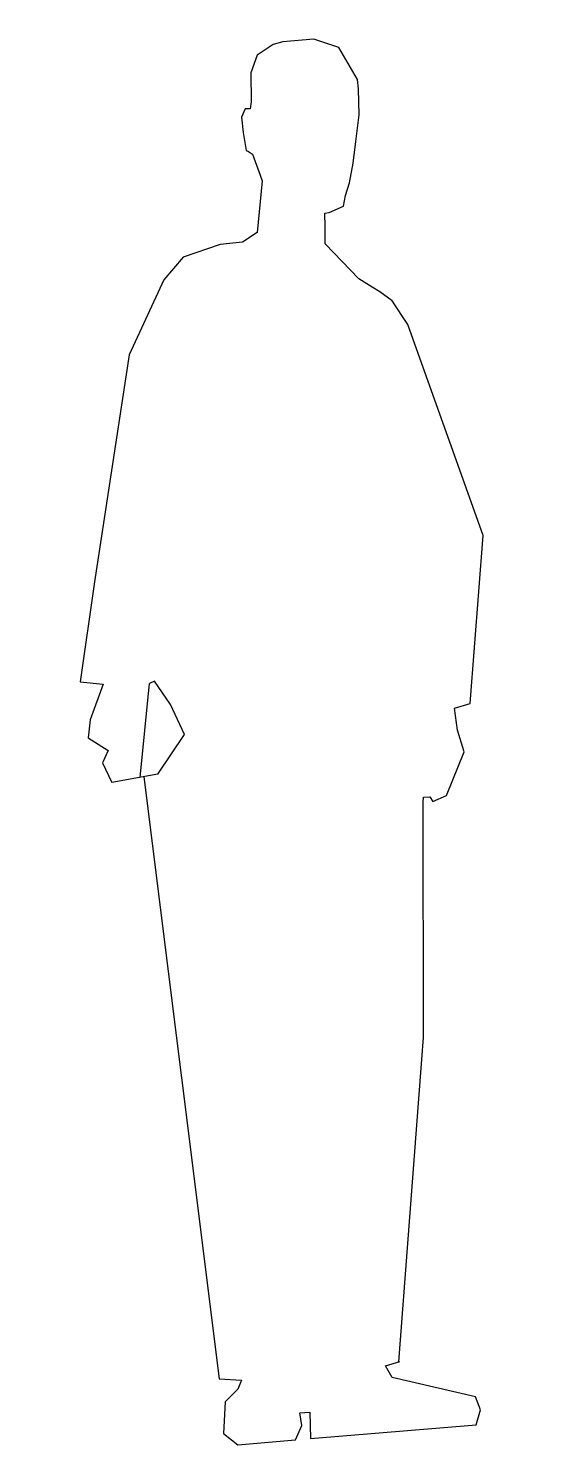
# Model space of a CAD drawing. Extents: x -1237 to -558, y -624 to 1207.
import ezdxf

# ---------------------------------------------------------------- set-up
doc = ezdxf.new("R2010")
doc.units = 0
doc.layers.get('0').update_dxf_attribs({"linetype": 'CONTINUOUS'})
doc.layers.add('LAY-OUT', color=7, linetype='CONTINUOUS')

# ---------------------------------------------------------------- blocks, each defined once
blk = doc.blocks.new('PESSOA_002')
at = {"layer": 'LAY-OUT'}
for p, q in [((-75, 112), (-96.8, 99.8)), ((-62.5, 114.3), (-75, 112)), ((-22.4, 114.5), (-62.5, 114.3)), ((8.6, 100.8), (-22.4, 114.5)), ((-96.8, 99.8), (-107, 78)), ((29, 57.9), (8.6, 100.8)), ((-107, 78), (-109.4, 40.6)), ((29.6, 45.8), (29, 57.9)), ((-109.4, 40.6), (-111.7, 32)), ((27.5, 12.7), (29.6, 45.8)), ((-118.1, 32.4), (-123.4, 22.1)), ((-123.4, 22.1), (-123.1, 2.3)), ((-111.7, 32), (-118.1, 32.4)), ((-123.1, 2.3), (-121.2, -21.3)), ((20.4, -21.1), (27.5, 12.7)), ((-121.2, -21.3), (-118.1, -22.7)), ((-118.1, -22.7), (-113.5, -26.6)), ((-113.5, -26.6), (-105.6, -54.1)), ((14.7, -48.7), (20.4, -21.1)), ((-105.6, -54.1), (-103.8, -61.9)), ((7.9, -73.4), (14.7, -48.7)), ((-103.8, -61.9), (-115.9, -127.3)), ((-2.3, -102.7), (1.4, -89.2)), ((1.4, -89.2), (7.9, -73.4)), ((-27, -110), (-21.5, -109.3)), ((-21.5, -109.3), (-2.3, -102.7)), ((-115.9, -127.3), (-135.4, -138.1)), ((-30, -149), (-28, -127.3)), ((-28, -127.3), (-27, -110)), ((-164.6, -138.6), (-213, -151.3)), ((-135.4, -138.1), (-164.6, -138.6)), ((-213, -151.3), (-240.4, -178.1)), ((9.5, -197.6), (-30, -149)), ((-240.4, -178.1), (-292.6, -270.4)), ((25.6, -209.7), (9.5, -197.6)), ((35.1, -216.5), (25.6, -209.7)), ((49.8, -229.5), (35.1, -216.5)), ((67.5, -261.3), (49.8, -229.5)), ((-292.6, -270.4), (-361.6, -557.8)), ((141.3, -539.8), (67.5, -261.3)), ((106.8, -753.8), (141.3, -539.8)), ((-361.6, -557.8), (-390.6, -684.1)), ((-390.6, -684.1), (-361.4, -689.9)), ((-361.4, -689.9), (-381.5, -734.2)), ((-323.7, -813.2), (-301.7, -693.8)), ((-295.2, -691.3), (-301.7, -693.8)), ((-277.3, -723.2), (-295.2, -691.3)), ((-262.3, -763.1), (-277.3, -723.2)), ((-381.5, -734.2), (-386.1, -756.8)), ((-386.1, -756.8), (-361.8, -775.3)), ((-301, -810.9), (-262.3, -763.1)), ((86.2, -757.8), (106.8, -753.8)), ((87.8, -786.7), (86.2, -757.8)), ((-361.8, -775.3), (-370.3, -790.5)), ((94.2, -814.9), (87.8, -786.7)), ((-370.3, -790.5), (-360.6, -816.8)), ((-301, -810.9), (-360.6, -816.8)), ((-319.2, -812.7), (-286.6, -1592.3)), ((66.9, -868.9), (94.2, -814.9)), ((11.3, -1176.8), (36.1, -875.3)), ((36.1, -875.3), (37.2, -868.9)), ((37.2, -868.9), (45.1, -869)), ((45.1, -869), (48.5, -875.3)), ((48.5, -875.3), (66.9, -868.9)), ((-54.9, -1589.9), (11.3, -1176.8)), ((-286.6, -1592.3), (-258.4, -1596.4)), ((-72.1, -1593.4), (-53.3, -1589.6)), ((-263.7, -1607.5), (-281.5, -1622.3)), ((-258.4, -1596.4), (-263.7, -1607.5)), ((-65.1, -1609), (-72.1, -1593.4)), ((39.8, -1642.7), (-65.1, -1609)), ((-281.5, -1622.3), (-286.9, -1663)), ((-186.8, -1644.4), (-174.3, -1644.6)), ((-185.8, -1660.9), (-186.8, -1644.4)), ((-174.3, -1644.6), (-176.3, -1678.7)), ((44.6, -1660.1), (39.8, -1642.7)), ((-286.9, -1663), (-269.9, -1678.7)), ((-195.3, -1678.7), (-185.8, -1660.9)), ((37.7, -1678.7), (44.6, -1660.1)), ((-269.9, -1678.7), (-195.3, -1678.7)), ((-176.3, -1678.7), (37.7, -1678.7))]:
    blk.add_line(p, q, dxfattribs=at)

msp = doc.modelspace()

# ---------------------------------------------------------------- block references
at = {"rotation": 4.759660292564121}
msp.add_blockref('PESSOA_002', (-838, 1081.6), dxfattribs=at)

doc.saveas('drawing.dxf')
